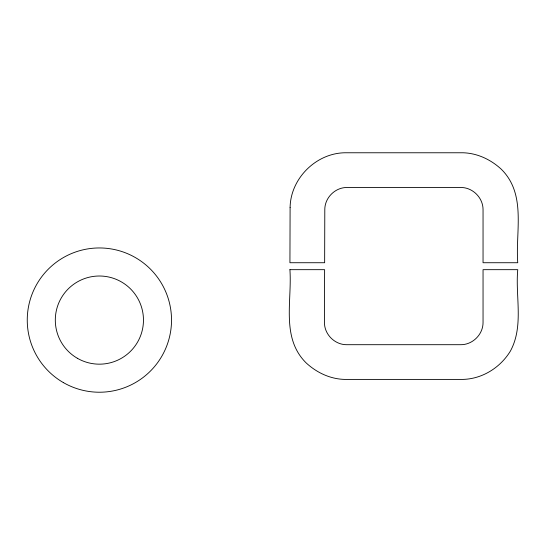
<?xml version="1.0" encoding="UTF-8"?>
<svg xmlns="http://www.w3.org/2000/svg" width="545" height="545" viewBox="0 0 545 545"><rect width="100%" height="100%" fill="white"/><g stroke="black" fill="none" stroke-linecap="round" stroke-linejoin="round"><path stroke-width="0.82" d="M289.913 269.673C292.168 301.181 280.852 337.934 306.188 362.943C316.652 372.589 330.025 378.966 344.372 379.402L463.107 379.402C482.495 378.843 500.378 367.521 510.386 351.096C523.983 326.135 515.243 296.589 517.75 269.673L483.047 269.673L483.047 322.483C483.115 334.371 472.719 344.767 460.832 344.699L346.647 344.699C334.821 344.767 324.418 334.46 324.452 322.62L324.616 269.673L289.913 269.673M290.103 207.597L289.933 262.731L324.643 262.731L324.8 209.825C324.622 197.883 335.066 187.398 346.995 187.48L460.832 187.48C472.719 187.405 483.115 197.801 483.047 209.689L483.047 262.731L517.75 262.731C515.345 231.189 526.634 194.279 501.291 169.229C490.827 159.583 477.461 153.206 463.107 152.77L344.719 152.77C315.848 153.295 290.458 178.692 290.103 207.597M77.349 358.263A44.077 44.077 0 0 0 143.464 320.092A44.077 44.077 0 0 0 77.349 281.915A44.077 44.077 0 0 0 77.349 358.263M63.322 382.563A72.138 72.138 0 0 0 171.525 320.092A72.138 72.138 0 0 0 63.322 257.615A72.138 72.138 0 0 0 63.322 382.563"/></g></svg>
